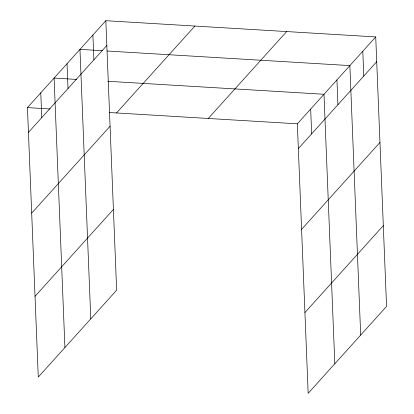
<?xml version="1.0" encoding="UTF-8"?>
<svg xmlns="http://www.w3.org/2000/svg" width="414" height="414" viewBox="0 0 414 414"><rect width="100%" height="100%" fill="white"/><g stroke="black" fill="none" stroke-linecap="round" stroke-linejoin="round"><path stroke-width="0.62" d="M105.829 20.7L116.65 290.183L38.274 377.087L27.448 107.604L105.829 20.7L375.726 36.913L386.552 306.396L308.171 393.3L297.35 123.817L375.726 36.913M28.447 132.387L106.822 45.483M116.515 112.955L194.896 26.051M31.687 213.138L110.067 126.234M35.03 296.336L113.405 209.432M208.283 118.466L286.659 31.562M298.344 148.6L376.719 61.696M301.589 229.351L379.964 142.447M304.932 312.549L383.307 225.646M102.553 50.736L79.964 49.38L90.785 318.863M107.071 51.005L349.861 65.593L360.687 335.076M76.688 79.416L54.099 78.06L64.92 347.543M107.666 81.273L323.996 94.268L334.822 363.751M27.448 107.604L50.037 108.96M109.415 112.53L297.35 123.817M362.793 51.253L363.787 76.036M336.929 79.928L337.927 104.716M310.671 109.042L311.67 133.826M92.896 35.04L93.89 59.823M67.032 63.72L68.025 88.503M40.774 92.829L41.767 117.617"/></g></svg>
